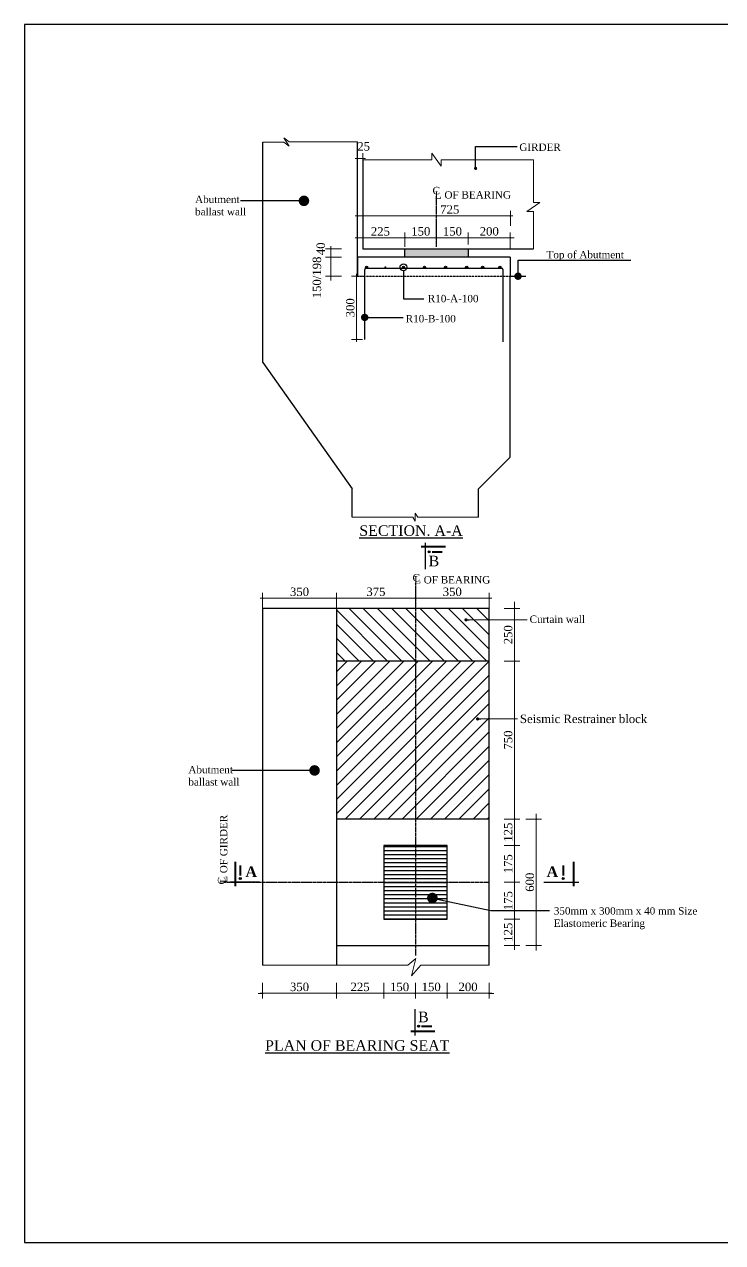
# Model space of a CAD drawing. Header units: millimetres. Extents: x -29779 to 80452, y -13100 to 39577.
# Drawn here: x -11624 to -8310, y 2016 to 7800 of the extents above; entities that cross this region are included whole.
import ezdxf

# ---------------------------------------------------------------- set-up
doc = ezdxf.new("R2010")
doc.units = ezdxf.units.MM
doc.header["$LTSCALE"] = 3
doc.linetypes.add('CENTER', pattern=[50.8, 31.75, -6.35, 6.35, -6.35])
doc.linetypes.add('HIDDEN', pattern=[9.525, 6.35, -3.175])
for name, color, linetype in [('Bearing  peat', 11, 'Continuous'), ('Center Line', 34, 'Continuous'), ('Extra Line', 70, 'Continuous'), ('Girder Line', 11, 'Continuous'), ('Hatching', 35, 'Continuous'), ('L.L', 200, 'Continuous'), ('Pile', 11, 'Continuous'), ('Text', 7, 'Continuous')]:
    doc.layers.add(name, color=color, linetype=linetype)
for name, color, linetype, lineweight in [('Ber', 12, 'Continuous', 30), ('Dimision', 4, 'Continuous', 13), ('hatch', 253, 'Continuous', 13)]:
    doc.layers.add(name, color=color, linetype=linetype, lineweight=lineweight)
doc.styles.get("Standard").update_dxf_attribs({"font": 'times.ttf'})
doc.dimstyles.new('dim_20', dxfattribs={"dimscale": 0, "dimtxt": 20, "dimasz": 0.2, "dimexe": 25, "dimexo": 10, "dimgap": 10, "dimtad": 1, "dimdec": 0, "dimtxsty": 'Standard', "dimblk": 'D_TIC', "dimcen": 0, "dimclrd": 256, "dimclre": 256, "dimclrt": 256, "dimadec": 0, "dimazin": 0, "dimtfac": 1, "dimtdec": 0, "dimtix": 1, "dimtmove": 0, "dimatfit": 3, "dimldrblk": 'DOT', "dimfxl": 50, "dimfxlon": 1, "dimlwd": -1, "dimlwe": -1, "dimarcsym": 0})
doc.dimstyles.new('ISO-25', dxfattribs={"dimtxt": 15, "dimasz": 15, "dimexe": 20, "dimexo": 10.625, "dimgap": 15, "dimtad": 1, "dimdec": 1, "dimdsep": 46, "dimtxsty": 'Standard', "dimblk": 'DOT', "dimcen": 2.5, "dimclrd": 256, "dimclre": 256, "dimclrt": 256, "dimadec": 0, "dimazin": 0, "dimtfac": 1, "dimtdec": 1, "dimtix": 1, "dimtmove": 0, "dimatfit": 3, "dimldrblk": 'DOT', "dimfxl": 1, "dimlwd": -1, "dimarcsym": 0})

# ---------------------------------------------------------------- blocks, each defined once
blk = doc.blocks.new('_Dot')
at = {"color": 0, "linetype": 'ByBlock', "lineweight": -2}
blk.add_line((-0.5, 0), (-1, 0), dxfattribs=at)
at = {"color": 0, "linetype": 'ByBlock', "const_width": 0.5}
blk.add_lwpolyline([(-0.25, 0, 1), (0.25, 0, 1)], format="xyb", close=True, dxfattribs=at)
blk = doc.blocks.new('D_TIC')
at = {"layer": 'Dimision', "ltscale": 5}
for p, q in [((-60, 0), (60, 0)), ((0, 60), (0, -60))]:
    blk.add_line(p, q, dxfattribs=at)
at = {"layer": 'Dimision', "ltscale": 5, "const_width": 20}
blk.add_lwpolyline([(-10, 0, 1), (10, 0, 1)], format="xyb", close=True, dxfattribs=at)
blk = doc.blocks.new('*D569')
at = {"layer": 'Defpoints', "color": 0, "transparency": 16777216}
for p in [(-9376.2, 5027.2), (-9297.6, 5027.2), (-9397.5, 4777.2)]:
    blk.add_point(p, dxfattribs=at)
at = {"layer": 'Dimision', "transparency": 16777216}
for p, q in [((-9347.6, 5027.2), (-9272.6, 5027.2)), ((-9297.6, 4777.4), (-9297.6, 5027)), ((-9347.6, 4777.2), (-9272.6, 4777.2))]:
    blk.add_line(p, q, dxfattribs=at)
at = {"layer": 'Dimision', "transparency": 16777216, "xscale": 0.2, "yscale": 0.2, "zscale": 0.2}
for p, rotation in [((-9297.6, 5027.2), 90), ((-9297.6, 4777.2), 270)]:
    blk.add_blockref('D_TIC', p, dxfattribs=dict(at, rotation=rotation))
at = {"layer": 'Dimision', "transparency": 16777216, "insert": (-9328, 4902.2), "char_height": 40, "attachment_point": 5, "rotation": 90}
blk.add_mtext('250', dxfattribs=at)
blk = doc.blocks.new('*D571')
at = {"layer": 'Defpoints', "color": 0, "transparency": 16777216}
for p in [(-9768.3, 5075.6), (-10143.3, 5004.8), (-9768.3, 5004.8)]:
    blk.add_point(p, dxfattribs=at)
at = {"layer": 'Dimision', "transparency": 16777216}
for p, q in [((-10143.3, 5025.6), (-10143.3, 5100.6)), ((-9768.3, 5025.6), (-9768.3, 5100.6)), ((-10143.1, 5075.6), (-9768.5, 5075.6))]:
    blk.add_line(p, q, dxfattribs=at)
at = {"layer": 'Dimision', "transparency": 16777216, "xscale": 0.2, "yscale": 0.2, "zscale": 0.2, "rotation": 180}
blk.add_blockref('D_TIC', (-10143.3, 5075.6), dxfattribs=at)
at = {"layer": 'Dimision', "transparency": 16777216, "xscale": 0.2, "yscale": 0.2, "zscale": 0.2}
blk.add_blockref('D_TIC', (-9768.3, 5075.6), dxfattribs=at)
at = {"layer": 'Dimision', "transparency": 16777216, "insert": (-9955.8, 5106), "char_height": 40, "attachment_point": 5}
blk.add_mtext('375', dxfattribs=at)
blk = doc.blocks.new('*D572')
at = {"layer": 'Defpoints', "color": 0, "transparency": 16777216}
for p in [(-9397.5, 4777.2), (-9397.5, 4027.2), (-9297.6, 4027.2)]:
    blk.add_point(p, dxfattribs=at)
at = {"layer": 'Dimision', "transparency": 16777216}
for p, q in [((-9347.6, 4777.2), (-9272.6, 4777.2)), ((-9297.6, 4777), (-9297.6, 4027.4)), ((-9347.6, 4027.2), (-9272.6, 4027.2))]:
    blk.add_line(p, q, dxfattribs=at)
at = {"layer": 'Dimision', "transparency": 16777216, "xscale": 0.2, "yscale": 0.2, "zscale": 0.2}
for p, rotation in [((-9297.6, 4777.2), 90), ((-9297.6, 4027.2), 270)]:
    blk.add_blockref('D_TIC', p, dxfattribs=dict(at, rotation=rotation))
at = {"layer": 'Dimision', "transparency": 16777216, "insert": (-9328, 4402.2), "char_height": 40, "width": 424.989, "attachment_point": 5, "rotation": 90}
blk.add_mtext('750', dxfattribs=at)
blk = doc.blocks.new('*D579')
at = {"layer": 'Defpoints', "color": 0, "transparency": 16777216}
for p in [(-10493.3, 5075.6), (-10493.3, 5004.8), (-10143.3, 5004.8)]:
    blk.add_point(p, dxfattribs=at)
at = {"layer": 'Dimision', "transparency": 16777216}
for p, q in [((-10493.3, 5025.6), (-10493.3, 5100.6)), ((-10143.3, 5025.6), (-10143.3, 5100.6)), ((-10143.5, 5075.6), (-10493.1, 5075.6))]:
    blk.add_line(p, q, dxfattribs=at)
at = {"layer": 'Dimision', "transparency": 16777216, "xscale": 0.2, "yscale": 0.2, "zscale": 0.2, "rotation": 180}
blk.add_blockref('D_TIC', (-10493.3, 5075.6), dxfattribs=at)
at = {"layer": 'Dimision', "transparency": 16777216, "xscale": 0.2, "yscale": 0.2, "zscale": 0.2}
blk.add_blockref('D_TIC', (-10143.3, 5075.6), dxfattribs=at)
at = {"layer": 'Dimision', "transparency": 16777216, "insert": (-10318.3, 5105.9), "char_height": 40, "attachment_point": 5}
blk.add_mtext('350', dxfattribs=at)
blk = doc.blocks.new('*D605')
at = {"layer": 'Defpoints', "color": 0, "transparency": 16777216}
for p in [(-10493.3, 3332.8), (-10143.3, 3332.8), (-10493.3, 3199.5)]:
    blk.add_point(p, dxfattribs=at)
at = {"layer": 'Dimision', "transparency": 16777216}
for p, q in [((-10493.3, 3249.5), (-10493.3, 3174.5)), ((-10143.3, 3249.5), (-10143.3, 3174.5)), ((-10143.5, 3199.5), (-10493.1, 3199.5))]:
    blk.add_line(p, q, dxfattribs=at)
at = {"layer": 'Dimision', "transparency": 16777216, "xscale": 0.2, "yscale": 0.2, "zscale": 0.2, "rotation": 180}
blk.add_blockref('D_TIC', (-10493.3, 3199.5), dxfattribs=at)
at = {"layer": 'Dimision', "transparency": 16777216, "xscale": 0.2, "yscale": 0.2, "zscale": 0.2}
blk.add_blockref('D_TIC', (-10143.3, 3199.5), dxfattribs=at)
at = {"layer": 'Dimision', "transparency": 16777216, "insert": (-10318.3, 3229.8), "char_height": 40, "attachment_point": 5}
blk.add_mtext('350', dxfattribs=at)
blk = doc.blocks.new('*D580')
at = {"layer": 'Defpoints', "color": 0, "transparency": 16777216}
for p in [(-9418.3, 5075.6), (-9768.3, 5004.8), (-9418.3, 5004.8)]:
    blk.add_point(p, dxfattribs=at)
at = {"layer": 'Dimision', "transparency": 16777216}
for p, q in [((-9768.3, 5025.6), (-9768.3, 5100.6)), ((-9418.3, 5025.6), (-9418.3, 5100.6)), ((-9768.1, 5075.6), (-9418.5, 5075.6))]:
    blk.add_line(p, q, dxfattribs=at)
at = {"layer": 'Dimision', "transparency": 16777216, "xscale": 0.2, "yscale": 0.2, "zscale": 0.2, "rotation": 180}
blk.add_blockref('D_TIC', (-9768.3, 5075.6), dxfattribs=at)
at = {"layer": 'Dimision', "transparency": 16777216, "xscale": 0.2, "yscale": 0.2, "zscale": 0.2}
blk.add_blockref('D_TIC', (-9418.3, 5075.6), dxfattribs=at)
at = {"layer": 'Dimision', "transparency": 16777216, "insert": (-9593.3, 5105.9), "char_height": 40, "attachment_point": 5}
blk.add_mtext('350', dxfattribs=at)
blk = doc.blocks.new('*D581')
at = {"layer": 'Defpoints', "color": 0, "transparency": 16777216}
for p in [(-9386.8, 4027.2), (-9297.6, 4027.2), (-9365.6, 3902.2)]:
    blk.add_point(p, dxfattribs=at)
at = {"layer": 'Dimision', "transparency": 16777216}
for p, q in [((-9347.6, 4027.2), (-9272.6, 4027.2)), ((-9297.6, 3902.4), (-9297.6, 4027)), ((-9347.6, 3902.2), (-9272.6, 3902.2))]:
    blk.add_line(p, q, dxfattribs=at)
at = {"layer": 'Dimision', "transparency": 16777216, "xscale": 0.2, "yscale": 0.2, "zscale": 0.2}
for p, rotation in [((-9297.6, 4027.2), 90), ((-9297.6, 3902.2), 270)]:
    blk.add_blockref('D_TIC', p, dxfattribs=dict(at, rotation=rotation))
at = {"layer": 'Dimision', "transparency": 16777216, "insert": (-9328, 3964.7), "char_height": 40, "attachment_point": 5, "rotation": 90}
blk.add_mtext('125', dxfattribs=at)
blk = doc.blocks.new('*D582')
at = {"layer": 'Defpoints', "color": 0, "transparency": 16777216}
for p in [(-9365.6, 3902.2), (-9365.6, 3727.2), (-9297.6, 3727.2)]:
    blk.add_point(p, dxfattribs=at)
at = {"layer": 'Dimision', "transparency": 16777216}
for p, q in [((-9347.6, 3902.2), (-9272.6, 3902.2)), ((-9297.6, 3902), (-9297.6, 3727.4)), ((-9347.6, 3727.2), (-9272.6, 3727.2))]:
    blk.add_line(p, q, dxfattribs=at)
at = {"layer": 'Dimision', "transparency": 16777216, "xscale": 0.2, "yscale": 0.2, "zscale": 0.2}
for p, rotation in [((-9297.6, 3902.2), 90), ((-9297.6, 3727.2), 270)]:
    blk.add_blockref('D_TIC', p, dxfattribs=dict(at, rotation=rotation))
at = {"layer": 'Dimision', "transparency": 16777216, "insert": (-9328, 3814.7), "char_height": 40, "attachment_point": 5, "rotation": 90}
blk.add_mtext('175', dxfattribs=at)
blk = doc.blocks.new('*D583')
at = {"layer": 'Defpoints', "color": 0, "transparency": 16777216}
for p in [(-9365.6, 3552.2), (-9386.8, 3427.2), (-9297.6, 3427.2)]:
    blk.add_point(p, dxfattribs=at)
at = {"layer": 'Dimision', "transparency": 16777216}
for p, q in [((-9347.6, 3552.2), (-9272.6, 3552.2)), ((-9297.6, 3552), (-9297.6, 3427.4)), ((-9347.6, 3427.2), (-9272.6, 3427.2))]:
    blk.add_line(p, q, dxfattribs=at)
at = {"layer": 'Dimision', "transparency": 16777216, "xscale": 0.2, "yscale": 0.2, "zscale": 0.2}
for p, rotation in [((-9297.6, 3552.2), 90), ((-9297.6, 3427.2), 270)]:
    blk.add_blockref('D_TIC', p, dxfattribs=dict(at, rotation=rotation))
at = {"layer": 'Dimision', "transparency": 16777216, "insert": (-9328, 3489.7), "char_height": 40, "attachment_point": 5, "rotation": 90}
blk.add_mtext('125', dxfattribs=at)
blk = doc.blocks.new('*D584')
at = {"layer": 'Defpoints', "color": 0, "transparency": 16777216}
for p in [(-9365.6, 3727.2), (-9297.6, 3727.2), (-9365.6, 3552.2)]:
    blk.add_point(p, dxfattribs=at)
at = {"layer": 'Dimision', "transparency": 16777216}
for p, q in [((-9347.6, 3727.2), (-9272.6, 3727.2)), ((-9297.6, 3552.4), (-9297.6, 3727)), ((-9347.6, 3552.2), (-9272.6, 3552.2))]:
    blk.add_line(p, q, dxfattribs=at)
at = {"layer": 'Dimision', "transparency": 16777216, "xscale": 0.2, "yscale": 0.2, "zscale": 0.2}
for p, rotation in [((-9297.6, 3727.2), 90), ((-9297.6, 3552.2), 270)]:
    blk.add_blockref('D_TIC', p, dxfattribs=dict(at, rotation=rotation))
at = {"layer": 'Dimision', "transparency": 16777216, "insert": (-9328, 3639.7), "char_height": 40, "attachment_point": 5, "rotation": 90}
blk.add_mtext('175', dxfattribs=at)
blk = doc.blocks.new('*D585')
at = {"layer": 'Defpoints', "color": 0, "transparency": 16777216}
for p in [(-9277.6, 4027.2), (-9277.6, 3427.2), (-9194.7, 3427.2)]:
    blk.add_point(p, dxfattribs=at)
at = {"layer": 'Dimision', "transparency": 16777216}
for p, q in [((-9244.7, 4027.2), (-9169.7, 4027.2)), ((-9194.7, 4027), (-9194.7, 3427.4)), ((-9244.7, 3427.2), (-9169.7, 3427.2))]:
    blk.add_line(p, q, dxfattribs=at)
at = {"layer": 'Dimision', "transparency": 16777216, "xscale": 0.2, "yscale": 0.2, "zscale": 0.2}
for p, rotation in [((-9194.7, 4027.2), 90), ((-9194.7, 3427.2), 270)]:
    blk.add_blockref('D_TIC', p, dxfattribs=dict(at, rotation=rotation))
at = {"layer": 'Dimision', "transparency": 16777216, "insert": (-9225, 3727.2), "char_height": 40, "attachment_point": 5, "rotation": 90}
blk.add_mtext('600', dxfattribs=at)
blk = doc.blocks.new('*D606')
at = {"layer": 'Defpoints', "color": 0, "transparency": 16777216}
for p in [(-10143.3, 3332.8), (-9918.3, 3312.6), (-9918.3, 3199.5)]:
    blk.add_point(p, dxfattribs=at)
at = {"layer": 'Dimision', "transparency": 16777216}
for p, q in [((-10143.3, 3249.5), (-10143.3, 3174.5)), ((-9918.3, 3249.5), (-9918.3, 3174.5)), ((-10143.1, 3199.5), (-9918.5, 3199.5))]:
    blk.add_line(p, q, dxfattribs=at)
at = {"layer": 'Dimision', "transparency": 16777216, "xscale": 0.2, "yscale": 0.2, "zscale": 0.2, "rotation": 180}
blk.add_blockref('D_TIC', (-10143.3, 3199.5), dxfattribs=at)
at = {"layer": 'Dimision', "transparency": 16777216, "xscale": 0.2, "yscale": 0.2, "zscale": 0.2}
blk.add_blockref('D_TIC', (-9918.3, 3199.5), dxfattribs=at)
at = {"layer": 'Dimision', "transparency": 16777216, "insert": (-10030.8, 3229.8), "char_height": 40, "attachment_point": 5}
blk.add_mtext('225', dxfattribs=at)
blk = doc.blocks.new('*D586')
at = {"layer": 'Defpoints', "color": 0, "transparency": 16777216}
for p in [(-9918.3, 3312.6), (-9768.3, 3312.6), (-9768.3, 3199.5)]:
    blk.add_point(p, dxfattribs=at)
at = {"layer": 'Dimision', "transparency": 16777216}
for p, q in [((-9918.3, 3249.5), (-9918.3, 3174.5)), ((-9768.3, 3249.5), (-9768.3, 3174.5)), ((-9918.1, 3199.5), (-9768.5, 3199.5))]:
    blk.add_line(p, q, dxfattribs=at)
at = {"layer": 'Dimision', "transparency": 16777216, "xscale": 0.2, "yscale": 0.2, "zscale": 0.2, "rotation": 180}
blk.add_blockref('D_TIC', (-9918.3, 3199.5), dxfattribs=at)
at = {"layer": 'Dimision', "transparency": 16777216, "xscale": 0.2, "yscale": 0.2, "zscale": 0.2}
blk.add_blockref('D_TIC', (-9768.3, 3199.5), dxfattribs=at)
at = {"layer": 'Dimision', "transparency": 16777216, "insert": (-9843.3, 3229.8), "char_height": 40, "attachment_point": 5}
blk.add_mtext('150', dxfattribs=at)
blk = doc.blocks.new('*D587')
at = {"layer": 'Defpoints', "color": 0, "transparency": 16777216}
for p in [(-9618.3, 3312.6), (-9418.3, 3332.8), (-9618.3, 3199.5)]:
    blk.add_point(p, dxfattribs=at)
at = {"layer": 'Dimision', "transparency": 16777216}
for p, q in [((-9618.3, 3249.5), (-9618.3, 3174.5)), ((-9418.3, 3249.5), (-9418.3, 3174.5)), ((-9418.5, 3199.5), (-9618.1, 3199.5))]:
    blk.add_line(p, q, dxfattribs=at)
at = {"layer": 'Dimision', "transparency": 16777216, "xscale": 0.2, "yscale": 0.2, "zscale": 0.2, "rotation": 180}
blk.add_blockref('D_TIC', (-9618.3, 3199.5), dxfattribs=at)
at = {"layer": 'Dimision', "transparency": 16777216, "xscale": 0.2, "yscale": 0.2, "zscale": 0.2}
blk.add_blockref('D_TIC', (-9418.3, 3199.5), dxfattribs=at)
at = {"layer": 'Dimision', "transparency": 16777216, "insert": (-9518.3, 3229.8), "char_height": 40, "attachment_point": 5}
blk.add_mtext('200', dxfattribs=at)
blk = doc.blocks.new('*D588')
at = {"layer": 'Defpoints', "color": 0, "transparency": 16777216}
for p in [(-9768.3, 3312.6), (-9618.3, 3312.6), (-9768.3, 3199.5)]:
    blk.add_point(p, dxfattribs=at)
at = {"layer": 'Dimision', "transparency": 16777216}
for p, q in [((-9768.3, 3249.5), (-9768.3, 3174.5)), ((-9618.3, 3249.5), (-9618.3, 3174.5)), ((-9618.5, 3199.5), (-9768.1, 3199.5))]:
    blk.add_line(p, q, dxfattribs=at)
at = {"layer": 'Dimision', "transparency": 16777216, "xscale": 0.2, "yscale": 0.2, "zscale": 0.2, "rotation": 180}
blk.add_blockref('D_TIC', (-9768.3, 3199.5), dxfattribs=at)
at = {"layer": 'Dimision', "transparency": 16777216, "xscale": 0.2, "yscale": 0.2, "zscale": 0.2}
blk.add_blockref('D_TIC', (-9618.3, 3199.5), dxfattribs=at)
at = {"layer": 'Dimision', "transparency": 16777216, "insert": (-9693.3, 3229.8), "char_height": 40, "attachment_point": 5}
blk.add_mtext('150', dxfattribs=at)
blk = doc.blocks.new('*D589')
at = {"layer": 'Defpoints', "color": 0, "transparency": 16777216}
for p in [(-10050.4, 6694.6), (-10169.7, 6604.6), (-10011.7, 6604.6)]:
    blk.add_point(p, dxfattribs=at)
at = {"layer": 'Dimision', "transparency": 16777216}
for p, q in [((-10119.7, 6694.6), (-10194.7, 6694.6)), ((-10169.7, 6694.4), (-10169.7, 6604.8)), ((-10119.7, 6604.6), (-10194.7, 6604.6))]:
    blk.add_line(p, q, dxfattribs=at)
at = {"layer": 'Dimision', "transparency": 16777216, "xscale": 0.2, "yscale": 0.2, "zscale": 0.2}
for p, rotation in [((-10169.7, 6694.6), 90), ((-10169.7, 6604.6), 270)]:
    blk.add_blockref('D_TIC', p, dxfattribs=dict(at, rotation=rotation))
at = {"layer": 'Dimision', "transparency": 16777216, "insert": (-10235.6, 6598.7), "char_height": 40, "attachment_point": 5, "rotation": 90}
blk.add_mtext('150/198', dxfattribs=at)
blk = doc.blocks.new('*D590')
at = {"layer": 'Defpoints', "color": 0, "transparency": 16777216}
for p in [(-9517.7, 6786.9), (-9667.7, 6745.9), (-9517.7, 6744.6)]:
    blk.add_point(p, dxfattribs=at)
at = {"layer": 'Dimision', "transparency": 16777216}
for p, q in [((-9667.7, 6755.9), (-9667.7, 6811.9)), ((-9667.5, 6786.9), (-9517.9, 6786.9)), ((-9517.7, 6754.6), (-9517.7, 6811.9))]:
    blk.add_line(p, q, dxfattribs=at)
at = {"layer": 'Dimision', "transparency": 16777216, "xscale": 0.2, "yscale": 0.2, "zscale": 0.2, "rotation": 180}
blk.add_blockref('D_TIC', (-9667.7, 6786.9), dxfattribs=at)
at = {"layer": 'Dimision', "transparency": 16777216, "xscale": 0.2, "yscale": 0.2, "zscale": 0.2}
blk.add_blockref('D_TIC', (-9517.7, 6786.9), dxfattribs=at)
at = {"layer": 'Dimision', "transparency": 16777216, "insert": (-9592.7, 6817.3), "char_height": 40, "attachment_point": 5}
blk.add_mtext('150', dxfattribs=at)
blk = doc.blocks.new('*D591')
at = {"layer": 'Defpoints', "color": 0, "transparency": 16777216}
for p in [(-9317.8, 6786.9), (-9517.7, 6744.6), (-9317.8, 6726.1)]:
    blk.add_point(p, dxfattribs=at)
at = {"layer": 'Dimision', "transparency": 16777216}
for p, q in [((-9517.7, 6754.6), (-9517.7, 6811.9)), ((-9517.5, 6786.9), (-9318, 6786.9)), ((-9317.8, 6736.9), (-9317.8, 6811.9))]:
    blk.add_line(p, q, dxfattribs=at)
at = {"layer": 'Dimision', "transparency": 16777216, "xscale": 0.2, "yscale": 0.2, "zscale": 0.2, "rotation": 180}
blk.add_blockref('D_TIC', (-9517.7, 6786.9), dxfattribs=at)
at = {"layer": 'Dimision', "transparency": 16777216, "xscale": 0.2, "yscale": 0.2, "zscale": 0.2}
blk.add_blockref('D_TIC', (-9317.8, 6786.9), dxfattribs=at)
at = {"layer": 'Dimision', "transparency": 16777216, "insert": (-9417.7, 6817.3), "char_height": 40, "attachment_point": 5}
blk.add_mtext('200', dxfattribs=at)
blk = doc.blocks.new('*D592')
at = {"layer": 'Defpoints', "color": 0, "transparency": 16777216}
for p in [(-9317.7, 6890.5), (-10042.7, 6834.8), (-9317.7, 6833.6)]:
    blk.add_point(p, dxfattribs=at)
at = {"layer": 'Dimision', "transparency": 16777216}
for p, q in [((-10042.7, 6844.8), (-10042.7, 6915.5)), ((-10042.5, 6890.5), (-9317.9, 6890.5)), ((-9317.7, 6843.6), (-9317.7, 6915.5))]:
    blk.add_line(p, q, dxfattribs=at)
at = {"layer": 'Dimision', "transparency": 16777216, "xscale": 0.2, "yscale": 0.2, "zscale": 0.2, "rotation": 180}
blk.add_blockref('D_TIC', (-10042.7, 6890.5), dxfattribs=at)
at = {"layer": 'Dimision', "transparency": 16777216, "xscale": 0.2, "yscale": 0.2, "zscale": 0.2}
blk.add_blockref('D_TIC', (-9317.7, 6890.5), dxfattribs=at)
at = {"layer": 'Dimision', "transparency": 16777216, "insert": (-9605.2, 6920.9), "char_height": 40, "attachment_point": 5}
blk.add_mtext('725', dxfattribs=at)
blk = doc.blocks.new('*D593')
at = {"layer": 'Defpoints', "color": 0, "transparency": 16777216}
for p in [(-10169.7, 6734.6), (-10042.7, 6734.6), (-10081.3, 6694.6)]:
    blk.add_point(p, dxfattribs=at)
at = {"layer": 'Dimision', "transparency": 16777216}
for p, q in [((-10119.7, 6734.6), (-10194.7, 6734.6)), ((-10169.7, 6694.8), (-10169.7, 6734.4)), ((-10119.7, 6694.6), (-10194.7, 6694.6))]:
    blk.add_line(p, q, dxfattribs=at)
at = {"layer": 'Dimision', "transparency": 16777216, "xscale": 0.2, "yscale": 0.2, "zscale": 0.2}
for p, rotation in [((-10169.7, 6734.6), 90), ((-10169.7, 6694.6), 270)]:
    blk.add_blockref('D_TIC', p, dxfattribs=dict(at, rotation=rotation))
at = {"layer": 'Dimision', "transparency": 16777216, "insert": (-10217.3, 6734.6), "char_height": 40, "attachment_point": 5, "rotation": 90}
blk.add_mtext('40', dxfattribs=at)
blk = doc.blocks.new('*D594')
at = {"layer": 'Defpoints', "color": 0, "transparency": 16777216}
for p in [(-9817.7, 6786.9), (-10042.7, 6734.6), (-9817.7, 6736.7)]:
    blk.add_point(p, dxfattribs=at)
at = {"layer": 'Dimision', "transparency": 16777216}
for p, q in [((-10042.7, 6744.6), (-10042.7, 6811.9)), ((-10042.5, 6786.9), (-9817.9, 6786.9)), ((-9817.7, 6746.7), (-9817.7, 6811.9))]:
    blk.add_line(p, q, dxfattribs=at)
at = {"layer": 'Dimision', "transparency": 16777216, "xscale": 0.2, "yscale": 0.2, "zscale": 0.2, "rotation": 180}
blk.add_blockref('D_TIC', (-10042.7, 6786.9), dxfattribs=at)
at = {"layer": 'Dimision', "transparency": 16777216, "xscale": 0.2, "yscale": 0.2, "zscale": 0.2}
blk.add_blockref('D_TIC', (-9817.7, 6786.9), dxfattribs=at)
at = {"layer": 'Dimision', "transparency": 16777216, "insert": (-9934.6, 6817.3), "char_height": 40, "attachment_point": 5}
blk.add_mtext('225', dxfattribs=at)
blk = doc.blocks.new('*D607')
at = {"layer": 'Defpoints', "color": 0, "transparency": 16777216}
for p in [(-9667.7, 6786.9), (-9817.7, 6734.6), (-9667.7, 6734.6)]:
    blk.add_point(p, dxfattribs=at)
at = {"layer": 'Dimision', "transparency": 16777216}
for p, q in [((-9817.7, 6744.6), (-9817.7, 6811.9)), ((-9817.5, 6786.9), (-9667.9, 6786.9)), ((-9667.7, 6744.6), (-9667.7, 6811.9))]:
    blk.add_line(p, q, dxfattribs=at)
at = {"layer": 'Dimision', "transparency": 16777216, "xscale": 0.2, "yscale": 0.2, "zscale": 0.2, "rotation": 180}
blk.add_blockref('D_TIC', (-9817.7, 6786.9), dxfattribs=at)
at = {"layer": 'Dimision', "transparency": 16777216, "xscale": 0.2, "yscale": 0.2, "zscale": 0.2}
blk.add_blockref('D_TIC', (-9667.7, 6786.9), dxfattribs=at)
at = {"layer": 'Dimision', "transparency": 16777216, "insert": (-9742.7, 6817.3), "char_height": 40, "attachment_point": 5}
blk.add_mtext('150', dxfattribs=at)
blk = doc.blocks.new('*D608')
at = {"layer": 'Defpoints', "color": 0, "transparency": 16777216}
for p in [(-10042.9, 7163.4), (-10042.9, 7156.9), (-10017.9, 7156.9)]:
    blk.add_point(p, dxfattribs=at)
at = {"layer": 'Dimision', "transparency": 16777216}
for p, q in [((-10042.9, 7163.4), (-10042.9, 7188.4)), ((-10017.9, 7163.4), (-10017.9, 7188.4)), ((-10018.1, 7163.4), (-10042.7, 7163.4))]:
    blk.add_line(p, q, dxfattribs=at)
at = {"layer": 'Dimision', "transparency": 16777216, "xscale": 0.2, "yscale": 0.2, "zscale": 0.2, "rotation": 180}
blk.add_blockref('D_TIC', (-10042.9, 7163.4), dxfattribs=at)
at = {"layer": 'Dimision', "transparency": 16777216, "xscale": 0.2, "yscale": 0.2, "zscale": 0.2}
blk.add_blockref('D_TIC', (-10017.9, 7163.4), dxfattribs=at)
at = {"layer": 'Dimision', "transparency": 16777216, "insert": (-10013.7, 7220.9), "char_height": 40, "attachment_point": 5}
blk.add_mtext('25', dxfattribs=at)
blk = doc.blocks.new('*D610')
at = {"layer": 'Defpoints', "color": 0, "transparency": 16777216}
for p in [(-10047.3, 6604.6), (-10008.3, 6604.6), (-10008.8, 6304.6)]:
    blk.add_point(p, dxfattribs=at)
at = {"layer": 'Dimision', "transparency": 16777216}
for p, q in [((-10018.3, 6604.6), (-10072.3, 6604.6)), ((-10047.3, 6304.8), (-10047.3, 6604.4)), ((-10018.8, 6304.6), (-10072.3, 6304.6))]:
    blk.add_line(p, q, dxfattribs=at)
at = {"layer": 'Dimision', "transparency": 16777216, "xscale": 0.2, "yscale": 0.2, "zscale": 0.2}
for p, rotation in [((-10047.3, 6604.6), 90), ((-10047.3, 6304.6), 270)]:
    blk.add_blockref('D_TIC', p, dxfattribs=dict(at, rotation=rotation))
at = {"layer": 'Dimision', "transparency": 16777216, "insert": (-10077.6, 6454.6), "char_height": 40, "attachment_point": 5, "rotation": 90}
blk.add_mtext('300', dxfattribs=at)

msp = doc.modelspace()

# ---------------------------------------------------------------- hatches: boundary and pattern name
at = {"layer": 'Ber', "linetype": 'Continuous'}
for points in [[(-9994.93, 6647, 1), (-10004.93, 6647, 1)], [(-9905.69, 6647, 1), (-9915.69, 6647, 1)], [(-9819.93, 6647, 1), (-9829.93, 6647, 1)], [(-9819.93, 6647, 1), (-9829.93, 6647, 1)], [(-9719.93, 6647, 1), (-9729.93, 6647, 1)], [(-9619.93, 6647, 1), (-9629.93, 6647, 1)], [(-9519.93, 6647, 1), (-9529.93, 6647, 1)], [(-9444.06, 6647, 1), (-9454.06, 6647, 1)], [(-9362.08, 6647, 1), (-9372.08, 6647, 1)]]:
    msp.add_hatch(color=256, dxfattribs=at).paths.add_polyline_path(points)
at = {"layer": 'hatch', "linetype": 'Continuous', "ltscale": 0.1}
h = msp.add_hatch(dxfattribs=at)
h.set_pattern_fill('ANSI31', color=256, scale=15, angle=270)
h.set_pattern_definition([(315, (468.35, -270.804), (33.67596, 33.67596), [])])
h.paths.add_polyline_path([(-9768.27, 5027.19), (-10143.27, 5027.19), (-10143.27, 4777.19), (-9768.27, 4777.19)])
h.paths.add_polyline_path([(-9418.27, 4777.19), (-9418.27, 5027.19), (-9768.27, 5027.19), (-9768.27, 4777.19)])
h = msp.add_hatch(dxfattribs=at)
h.set_pattern_fill('ANSI31', color=256, scale=15)
h.set_pattern_definition([(45, (468.35, -220.804), (-33.67596, 33.67596), [])])
h.paths.add_polyline_path([(-9768.27, 4777.19), (-10143.27, 4777.19), (-10143.27, 4027.19), (-9768.27, 4027.19)])
h.paths.add_polyline_path([(-9418.27, 4027.19), (-9418.27, 4777.19), (-9768.27, 4777.19), (-9768.27, 4027.19)])
at = {"layer": 'Hatching', "linetype": 'Continuous', "ltscale": 0.1}
h = msp.add_hatch(color=256, dxfattribs=at)
h.paths.add_polyline_path([(-9517.73, 6734.6), (-9817.73, 6734.6), (-9817.73, 6694.42), (-9507.73, 6694.42), (-9507.73, 6694.5), (-9517.73, 6694.49)])
h.paths.add_polyline_path([(-9817.73, 6754.59), (-9817.73, 6754.6), (-9820.58, 6754.6), (-9819.73, 6754.59)])
h.paths.add_polyline_path([(-9517.73, 6754.6), (-9517.73, 6754.59), (-9507.73, 6754.59), (-9507.73, 6754.6)])
at = {"layer": 'Hatching', "linetype": 'Continuous', "ltscale": 3}
h = msp.add_hatch(dxfattribs=at)
h.set_pattern_fill('LINE,_I', color=256, scale=6, style=2)
h.set_pattern_definition([(0, (468.35, -122.89), (0, 19.05), [])])
h.paths.add_polyline_path([(-9768.27, 3552.19), (-9618.27, 3552.19), (-9618.27, 3727.19), (-9768.27, 3727.19)])
h.paths.add_polyline_path([(-9618.27, 3727.19), (-9618.27, 3902.19), (-9768.27, 3902.19), (-9768.27, 3727.19)])
h.paths.add_polyline_path([(-9918.27, 3902.19), (-9918.27, 3727.19), (-9768.27, 3727.19), (-9768.27, 3902.19)])
h.paths.add_polyline_path([(-9918.27, 3727.19), (-9918.27, 3552.19), (-9768.27, 3552.19), (-9768.27, 3727.19)])
at = {"layer": 'Pile', "ltscale": 5}
h = msp.add_hatch(color=5, dxfattribs=at)
h.set_gradient(color1=(0, 0, 255), one_color=1, tint=1, name='CYLINDER')
h.paths.add_polyline_path([(-9702.87, 5300.17, 1), (-9702.87, 5290.68, 1)])
h = msp.add_hatch(color=5, dxfattribs=at)
h.set_gradient(color1=(0, 0, 255), one_color=1, tint=1, name='CYLINDER')
h.paths.add_polyline_path([(-10604.02, 3744.21, 1), (-10594.53, 3744.21, 1)])
h = msp.add_hatch(color=5, dxfattribs=at)
h.set_gradient(color1=(0, 0, 255), one_color=1, tint=1, name='CYLINDER')
h.paths.add_polyline_path([(-9061.71, 3744.21, -1), (-9071.2, 3744.21, -1)])
h = msp.add_hatch(color=5, dxfattribs=at)
h.set_gradient(color1=(0, 0, 255), one_color=1, tint=1, name='CYLINDER')
h.paths.add_polyline_path([(-9752.87, 3038.53, -1), (-9752.87, 3048.02, -1)])

# ---------------------------------------------------------------- linework, layer by layer
at = {"layer": 'Bearing  peat', "linetype": 'Continuous'}
for p, q in [((-9318.27, 6694.6), (-10042.69, 6694.24)), ((-10042.64, 6694.6), (-10042.64, 6604.6)), ((-9318.27, 6694.6), (-9318.27, 6604.6))]:
    msp.add_line(p, q, dxfattribs=at)
for points in [[(-9817.73, 6734.6), (-9517.73, 6734.6), (-9517.73, 6694.42), (-9817.73, 6694.42)], [(-10143.27, 3427.19), (-9418.27, 3427.19), (-9418.27, 4027.19), (-10143.27, 4027.19)], [(-9918.27, 3552.19), (-9618.27, 3552.19), (-9618.27, 3902.19), (-9918.27, 3902.19)]]:
    msp.add_lwpolyline(points, close=True, dxfattribs=at)
at = {"layer": 'Ber', "linetype": 'Continuous'}
for p, q in [((-10008.78, 6304.6), (-10008.27, 6637)), ((-10003.27, 6642), (-9358.89, 6642)), ((-9353.89, 6637), (-9353.89, 6293.38))]:
    msp.add_line(p, q, dxfattribs=at)
for centre in [(-9999.93, 6647), (-9824.93, 6647), (-9824.93, 6647), (-9724.93, 6647), (-9624.93, 6647), (-9524.93, 6647), (-9449.06, 6647), (-9367.08, 6647)]:
    msp.add_circle(centre, 5, dxfattribs=at)
for centre, start, end in [((-10003.27, 6637), 90, 180), ((-9358.89, 6637), 0, 90)]:
    msp.add_arc(centre, 5, start, end, dxfattribs=at)
at = {"layer": 'Center Line', "linetype": 'CENTER', "ltscale": 0.1}
for p, q in [((-9667.73, 6744.6), (-9668.89, 6988.4)), ((-9768.27, 5148.82), (-9768.27, 3379.34)), ((-10677.05, 3727.19), (-9418.27, 3727.19))]:
    msp.add_line(p, q, dxfattribs=at)
at = {"layer": 'Defpoints', "linetype": 'Continuous', "ltscale": 3}
msp.add_lwpolyline([(-11624.29, 2015.74), (-4165.59, 2015.74), (-4165.59, 7800.39), (-11624.29, 7800.39)], close=True, dxfattribs=at)
at = {"layer": 'Dimision'}
for p, q in [((-9689.9, 7156.92), (-9689.9, 7188.38)), ((-9689.9, 7188.38), (-9646.16, 7127.1)), ((-10017.92, 7156.91), (-9689.9, 7156.92)), ((-9646.16, 7156.92), (-9207.76, 7156.92)), ((-9646.16, 7127.1), (-9646.16, 7156.92)), ((-9207.76, 6955.02), (-9207.76, 7156.92)), ((-9239.22, 6911.29), (-9177.94, 6955.02)), ((-9177.94, 6955.02), (-9207.76, 6955.02)), ((-9207.76, 6911.29), (-9239.22, 6911.29)), ((-9207.76, 6734.6), (-9207.76, 6911.29)), ((-10027.02, 6786.92), (-10052.95, 6786.92)), ((-9320.93, 6786.92), (-9300, 6786.92)), ((-10169.68, 6709.6), (-10169.68, 6729.6)), ((-10169.68, 6604.6), (-10169.68, 6584.6)), ((-10493.27, 3199.47), (-10513.84, 3199.47)), ((-9418.27, 3199.47), (-9396.44, 3199.47))]:
    msp.add_line(p, q, dxfattribs=at)
at = {"layer": 'Dimision', "linetype": 'Continuous', "ltscale": 0.1}
for p, q in [((-9297.62, 5027.19), (-9297.62, 5058.78)), ((-9194.66, 4027.19), (-9194.66, 4051.39)), ((-9297.62, 3427.19), (-9297.62, 3406.8)), ((-9194.66, 3452.19), (-9194.66, 3431.38)), ((-9194.66, 3427.19), (-9194.66, 3402.99))]:
    msp.add_line(p, q, dxfattribs=at)
for points in [[(-10042.96, 7241.84), (-10368.08, 7241.84), (-10393.09, 7261.13), (-10368.08, 7222.48), (-10393.09, 7241.77), (-10492.67, 7241.77)], [(-9468.27, 5460.07), (-9756.15, 5460.07), (-9769.9, 5479.36), (-9769.9, 5440.71), (-9781.16, 5459.99), (-10068.27, 5459.99)]]:
    msp.add_lwpolyline(points, dxfattribs=at)
at = {"layer": 'Dimision', "linetype": 'Continuous'}
msp.add_lwpolyline([(-10493.27, 3332.79), (-9804, 3332.79), (-9766.07, 3365.27), (-9786.74, 3283.31), (-9742.02, 3332.6), (-9418.27, 3332.6)], dxfattribs=at)
at = {"layer": 'Extra Line', "linetype": 'HIDDEN', "ltscale": 0.05}
msp.add_line((-10042.64, 6604.6), (-9318.27, 6604.6), dxfattribs=at)
at = {"layer": 'Girder Line', "linetype": 'Continuous'}
msp.add_line((-9817.73, 6734.6), (-9517.73, 6734.6), dxfattribs=at)
at = {"layer": 'Girder Line'}
msp.add_line((-9318.27, 6604.6), (-9244.24, 6604.6), dxfattribs=at)
at = {"layer": 'L.L', "linetype": 'Continuous'}
for p, q in [((-10017.92, 7156.91), (-10017.92, 6734.59)), ((-10017.92, 6734.59), (-9207.76, 6734.6)), ((-9418.27, 5027.19), (-10493.27, 5027.19)), ((-10493.27, 5027.19), (-10493.27, 3332.79)), ((-10143.27, 5027.19), (-10143.27, 3332.79)), ((-9418.27, 3332.79), (-9418.27, 5027.19)), ((-9418.27, 4777.19), (-10143.27, 4777.19))]:
    msp.add_line(p, q, dxfattribs=at)
for points in [[(-10492.67, 6194.6), (-10492.67, 7241.77)], [(-10042.64, 6604.6), (-10042.96, 7241.84)], [(-9318.27, 5744.6), (-9318.27, 6604.6)], [(-10492.67, 6194.6), (-10068.27, 5594.6)], [(-9318.27, 5744.6), (-9468.27, 5594.6)], [(-10068.27, 5459.74), (-10068.27, 5594.6)], [(-9468.27, 5460.07), (-9468.27, 5594.6)]]:
    msp.add_lwpolyline(points, dxfattribs=at)
at = {"layer": 'Pile', "ltscale": 5}
for p, q in [((-9720.29, 5214.21), (-9720.29, 5339.34)), ((-10507.68, 3726.79), (-10648.73, 3726.79)), ((-9158.05, 3726.79), (-8992, 3726.79)), ((-9770.29, 3124.5), (-9770.29, 2999.36))]:
    msp.add_line(p, q, dxfattribs=at)
at = {"layer": 'Pile', "ltscale": 5, "const_width": 9.49}
for points in [[(-9741.49, 5319.88), (-9624.92, 5319.88)], [(-9689.58, 5295.42), (-9639.83, 5295.42)], [(-10623.74, 3707.75), (-10623.74, 3824.32)], [(-9017, 3707.75), (-9017, 3824.32)], [(-10599.28, 3757.5), (-10599.28, 3807.25)], [(-9066.46, 3757.5), (-9066.46, 3807.25)], [(-9791.49, 3018.82), (-9674.92, 3018.82)], [(-9739.58, 3043.28), (-9689.83, 3043.28)]]:
    msp.add_lwpolyline(points, dxfattribs=at)
at = {"layer": 'Pile', "ltscale": 5}
for centre in [(-9702.87, 5295.42), (-10599.28, 3744.21), (-9066.46, 3744.21), (-9752.87, 3043.28)]:
    msp.add_circle(centre, 4.75, dxfattribs=at)
at = {"layer": 'Text'}
msp.add_lwpolyline([(-9824.93, 6630.75), (-9824.93, 6497.03), (-9728.37, 6497.03)], dxfattribs=at)
msp.add_circle((-9824.93, 6647), 16.25, dxfattribs=at)

# ---------------------------------------------------------------- texts
for p in [(-9705.64, 5227.38), (-9755.64, 3062.44)]:
    msp.add_text('B', height=50, dxfattribs=at).set_placement(p)
for s, insert, char_height, width, attachment_point in [('{\\fTimes New Roman|b0|i0|c0|p18;GIRDER}', (-9274.85, 7234.69), 35, 634.4051, 1), ('Abutment \\Pballast wall', (-10814.08, 6986.96), 35, 634.4051, 1), ('{\\fTimes New Roman|b0|i0|c0|p18;Top of Abutment}', (-9145.79, 6724.6), 35, 634.4051, 1), ('R10-A-100', (-9709.49, 6515.93), 35, 659.4051, 1), ('R10-B-100', (-9814.35, 6420.34), 35, 634.4051, 1), ('{\\fTimes New Roman|b0|i0|c0|p18;\\LSECTION. A-A}', (-10034.51, 5421.64), 50, 1063.7647, 1), ('{\\fTimes New Roman|b0|i0|c0|p18;C}', (-9781.94, 5190.32), 35, 634.4051, 1), ('{\\fTimes New Roman|b0|i0|c0|p18;L OF BEARING}', (-9774.3, 5180.55), 35, 684.4051, 1), ('Curtain wall', (-9226.26, 4993.46), 35, 634.4051, 1), ('Seismic Restrainer block', (-9272.18, 4522.76), 40, 634.4051, 1), ('Abutment \\Pballast wall', (-10845.82, 4279), 35, 634.4051, 1), ('{\\fTimes New Roman|b1|i0|c0|p18;A}', (-10520.26, 3801.89), 50, 1377.1429, 3), ('{\\fTimes New Roman|b1|i0|c0|p18;A}', (-9145.47, 3801.89), 50, 1377.1429, 1), ('350mm x 300mm x 40 mm Size\\PElastomeric Bearing', (-9111.44, 3608.57), 35, 819.6172, 1), ('{\\fTimes New Roman|b0|i0|c0|p18;\\LPLAN OF BEARING SEAT}', (-10481.88, 2976.99), 50, 1577.1429, 1)]:
    msp.add_mtext(s, dxfattribs=dict(at, insert=insert, char_height=char_height, width=width, attachment_point=attachment_point))
at = {"layer": 'Text', "linetype": 'Continuous', "ltscale": 3, "char_height": 35, "width": 951.6077, "attachment_point": 1}
for s, insert in [('{\\fTimes New Roman|b0|i0|c0|p18;C}', (-9686.99, 7028.77)), ('{\\fTimes New Roman|b0|i0|c0|p18;L OF BEARING}', (-9675.96, 7008.34))]:
    msp.add_mtext(s, dxfattribs=dict(at, insert=insert))
at = {"layer": 'Text', "char_height": 35, "width": 634.4051, "attachment_point": 1, "rotation": 90}
for s, insert in [('L OF GIRDER', (-10696.11, 3724.21)), ('{\\fTimes New Roman|b0|i0|c0|p18;C}', (-10705.88, 3716.57))]:
    msp.add_mtext(s, dxfattribs=dict(at, insert=insert))

# ---------------------------------------------------------------- dimensions: what is measured, and where the dimension line sits
at = {"layer": 'Dimision'}
for base, p1, p2, override, picture, middle in [((-10042.92, 7163.44), (-10017.92, 7156.91), (-10042.92, 7156.9), {"dimscale": 1, "dimtxt": 40, "dimtmove": 2}, '*D608', (-10013.66, 7220.88)), ((-9317.74, 6890.51), (-10042.74, 6834.77), (-9317.74, 6833.58), {"dimscale": 1, "dimtxt": 40}, '*D592', (-9605.19, 6890.51)), ((-9817.73, 6786.92), (-10042.72, 6734.57), (-9817.73, 6736.71), {"dimscale": 1, "dimtxt": 40}, '*D594', (-9934.64, 6786.92))]:
    dim = msp.add_linear_dim(base=base, p1=p1, p2=p2, dimstyle='dim_20', override=override, dxfattribs=at)
    dim.commit()
    dim.dimension.update_dxf_attribs({"geometry": picture, "text_midpoint": middle, "dimtype": 160})
for base, p1, p2, picture, middle in [((-9667.73, 6786.92), (-9817.73, 6734.6), (-9667.73, 6734.6), '*D607', (-9742.73, 6817.27)), ((-9517.73, 6786.92), (-9667.73, 6745.85), (-9517.73, 6744.6), '*D590', (-9592.73, 6817.27)), ((-10493.27, 5075.58), (-10143.27, 5004.79), (-10493.27, 5004.79), '*D579', (-10318.27, 5105.92)), ((-9768.27, 5075.58), (-10143.27, 5004.79), (-9768.27, 5004.79), '*D571', (-9955.77, 5105.98)), ((-9418.27, 5075.58), (-9768.27, 5004.79), (-9418.27, 5004.79), '*D580', (-9593.27, 5105.92)), ((-10493.27, 3199.47), (-10143.27, 3332.79), (-10493.27, 3332.79), '*D605', (-10318.27, 3229.82)), ((-9918.27, 3199.47), (-10143.27, 3332.79), (-9918.27, 3312.55), '*D606', (-10030.77, 3229.82)), ((-9768.27, 3199.47), (-9918.27, 3312.55), (-9768.27, 3312.55), '*D586', (-9843.27, 3229.82))]:
    dim = msp.add_linear_dim(base=base, p1=p1, p2=p2, dimstyle='dim_20', override={"dimscale": 1, "dimtxt": 40}, dxfattribs=at)
    dim.commit()
    dim.dimension.update_dxf_attribs({"geometry": picture, "text_midpoint": middle})
for base, p1, p2, angle, picture, middle in [((-9317.77, 6786.92), (-9517.73, 6744.6), (-9317.77, 6726.08), 180, '*D591', (-9417.75, 6817.27)), ((-10047.26, 6604.6), (-10008.78, 6304.6), (-10008.32, 6604.6), 90, '*D610', (-10077.6, 6454.6)), ((-9297.62, 5027.19), (-9397.46, 4777.19), (-9376.21, 5027.19), 90, '*D569', (-9327.97, 4902.19)), ((-9297.62, 4027.19), (-9397.46, 4777.19), (-9397.46, 4027.19), 270, '*D572', (-9328.02, 4402.19)), ((-9297.62, 4027.19), (-9365.56, 3902.19), (-9386.84, 4027.19), 90, '*D581', (-9327.97, 3964.69)), ((-9194.66, 3427.19), (-9277.62, 4027.19), (-9277.62, 3427.19), 90, '*D585', (-9225, 3727.19)), ((-9297.62, 3727.19), (-9365.56, 3902.19), (-9365.56, 3727.19), 90, '*D582', (-9328.02, 3814.69)), ((-9297.62, 3727.19), (-9365.56, 3552.19), (-9365.56, 3727.19), 270, '*D584', (-9328.02, 3639.69)), ((-9297.62, 3427.19), (-9365.56, 3552.19), (-9386.84, 3427.19), 270, '*D583', (-9327.97, 3489.69)), ((-9768.27, 3199.47), (-9618.27, 3312.55), (-9768.27, 3312.55), 180, '*D588', (-9693.27, 3229.82)), ((-9618.27, 3199.47), (-9418.27, 3332.79), (-9618.27, 3312.55), 180, '*D587', (-9518.27, 3229.82))]:
    dim = msp.add_linear_dim(base=base, p1=p1, p2=p2, angle=angle, dimstyle='dim_20', override={"dimscale": 1, "dimtxt": 40}, dxfattribs=at)
    dim.commit()
    dim.dimension.update_dxf_attribs({"geometry": picture, "text_midpoint": middle})
dim = msp.add_linear_dim(base=(-10169.68, 6734.57), p1=(-10081.33, 6694.6), p2=(-10042.72, 6734.57), angle=90, dimstyle='dim_20', override={"dimscale": 1, "dimtxt": 40, "dimtmove": 2}, dxfattribs=at)
dim.commit()
dim.dimension.update_dxf_attribs({"geometry": '*D593', "text_midpoint": (-10217.35, 6734.63), "dimtype": 160})
dim = msp.add_linear_dim(base=(-10169.68, 6604.6), p1=(-10050.42, 6694.6), p2=(-10011.74, 6604.6), angle=90, text='150/198', dimstyle='dim_20', override={"dimscale": 1, "dimtxt": 40, "dimtmove": 2}, dxfattribs=at)
dim.commit()
dim.dimension.update_dxf_attribs({"geometry": '*D589', "text_midpoint": (-10235.58, 6598.7), "dimtype": 160})

# ---------------------------------------------------------------- leaders
at = {"layer": 'Dimision', "linetype": 'Continuous', "ltscale": 0.1}
for points, override in [([(-9528.25, 4972.91), (-9238.43, 4972.91)], {"dimgap": 15, "dimtad": 0}), ([(-9472.95, 4502.21), (-9284.34, 4502.21)], {"dimtad": 0})]:
    msp.add_leader(points, dimstyle='ISO-25', override=override, dxfattribs=at)
at = {"layer": 'Text'}
msp.add_leader([(-9482.63, 7116.51), (-9482.63, 7220.56), (-9285.57, 7220.56)], dimstyle='ISO-25', dxfattribs=at)
for points, override in [([(-10297.37, 6962.38), (-10598.3, 6962.38)], {"dimasz": 50, "dimgap": 15, "dimtad": 0}), ([(-9281.25, 6604.6), (-9281.25, 6680.96), (-8745.34, 6680.96)], {"dimasz": 35, "dimgap": 60, "dimtad": 0}), ([(-10008.89, 6408.85), (-9826.33, 6408.85)], {"dimasz": 35, "dimtad": 0})]:
    msp.add_leader(points, dimstyle='ISO-25', override=override, dxfattribs=at)
at = {"layer": 'Text', "linetype": 'Continuous', "ltscale": 0.1}
msp.add_leader([(-10246.88, 4257.95), (-10638.72, 4257.95)], dimstyle='ISO-25', override={"dimasz": 50, "dimgap": 15, "dimtad": 0}, dxfattribs=at)
at = {"layer": 'Text', "linetype": 'Continuous', "ltscale": 3}
msp.add_leader([(-9687.68, 3652.06), (-9410.45, 3593.14), (-9132.09, 3593.14)], dimstyle='ISO-25', override={"dimasz": 50, "dimgap": 60, "dimtad": 0}, dxfattribs=at)

doc.saveas('drawing.dxf')
